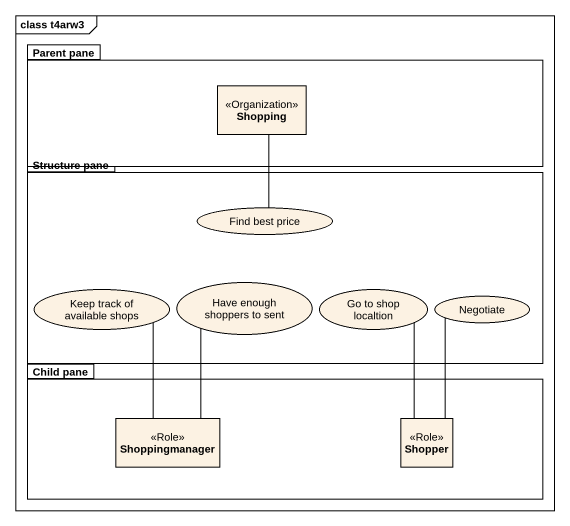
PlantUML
@startuml
mainframe class t4arw3
allowmixing
hide circle
hide empty members
package "Parent pane" as Parent_pane {
  class Shopping <<Organization>>
}
package "Structure pane" as Structure_pane {
  usecase "Find best price" as Find_best_price
  usecase "Keep track of available shops" as Keep_track_of_available
  usecase "Have enough shoppers to sent" as Have_enough_shoppers_to_sent
  usecase "Go to shop localtion" as Go_to_shop_localtion
  usecase Negotiate
}
package "Child pane" as Child_pane {
  class Shoppingmanager <<Role>>
  class Shopper <<Role>>
}
Shopping -- Find_best_price
Keep_track_of_available -- Shoppingmanager
Have_enough_shoppers_to_sent -- Shoppingmanager
Go_to_shop_localtion -- Shopper
Negotiate -- Shopper
@enduml
